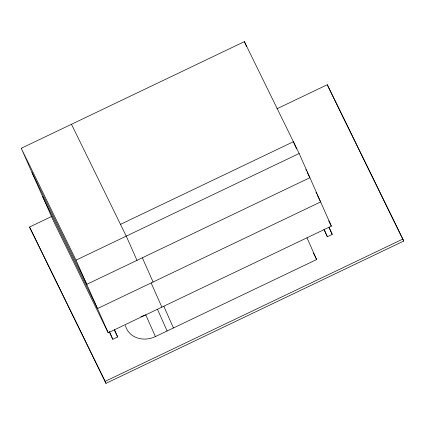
<?xml version="1.0" encoding="UTF-8"?>
<svg xmlns="http://www.w3.org/2000/svg" width="425" height="425" viewBox="0 0 425 425"><rect width="100%" height="100%" fill="white"/><g stroke="black" fill="none" stroke-linecap="round" stroke-linejoin="round"><path stroke-width="0.64" d="M21.25 148.288L244.386 41.639L299.168 153.494L331.362 226.143L108.221 332.791L53.444 220.936L21.25 148.288L76.032 260.142L108.221 332.791M276.957 108.773L327.282 84.724L403.75 241.044L105.995 383.361L29.527 227.035L51.696 216.442M120.493 224.363L293.399 141.722L296.618 148.984M76.032 260.142L299.168 153.494M109.4 332.063L112.8 339.288L117.677 336.956L114.463 329.71M323.967 229.511L327.362 236.736L332.238 234.403L329.024 227.157M125.407 325.476A22.435 19.428 -23.9 0 0 155.407 336.589L316.614 259.542L306.978 237.793M105.995 383.361L105.118 381.379L402.873 239.068M328.451 87.295L403.75 241.044M305.862 169.469L306.436 170.648M307.015 171.822L309.899 177.708L86.764 284.357L31.981 172.508M315.977 192.429L316.556 193.614M317.14 194.804L320.631 201.928L97.495 308.577L42.713 196.722M328.743 220.798L331.362 226.143M332.238 234.403L329.109 227.784M313.443 253.066L316.614 259.542M71.48 124.286L126.257 236.135L136.988 260.35M115.871 333.28L117.677 336.956M29.527 227.035L105.118 381.379M327.282 84.724L328.158 86.7M244.386 41.639L246.532 46.484M324.153 229.489L327.362 236.736M142.354 257.789L153.085 282.003M163.816 306.218L173.453 327.967M151.135 282.938L161.867 307.153M157.473 309.251L167.11 330.995M155.407 336.589L145.77 314.845A22.435 19.428 -23.9 0 1 140.914 316.593M114.543 330.337L115.616 332.754M109.321 331.436L112.8 339.288"/></g></svg>
